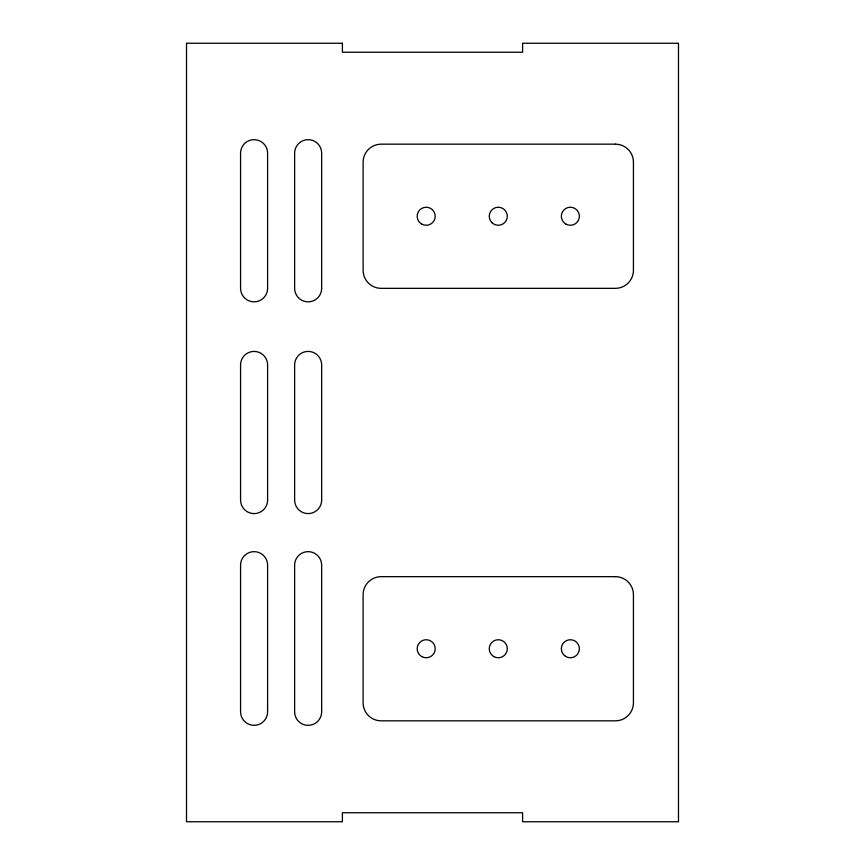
<?xml version="1.0" encoding="UTF-8"?>
<svg xmlns="http://www.w3.org/2000/svg" width="865" height="865" viewBox="0 0 865 865"><rect width="100%" height="100%" fill="white"/><g stroke="black" fill="none" stroke-linecap="round" stroke-linejoin="round"><path stroke-width="1.3" d="M342.399 43.25L186.516 43.25L186.516 821.75L342.399 821.75L342.399 812.743L522.601 812.743L522.601 821.75L678.484 821.75L678.484 43.25L522.601 43.25L522.601 52.257L342.399 52.257L342.399 43.25M615.415 144.163L381.141 144.163A18.024 18.024 0 0 0 363.116 162.188L363.116 270.312A18.024 18.024 0 0 0 381.141 288.337L615.415 288.337A18.024 18.024 0 0 0 633.429 270.312L633.429 162.188A18.024 18.024 0 0 0 615.415 144.163M615.415 576.663L381.141 576.663A18.024 18.024 0 0 0 363.116 594.688L363.116 702.812A18.024 18.024 0 0 0 381.141 720.837L615.415 720.837A18.024 18.024 0 0 0 633.429 702.812L633.429 594.688A18.024 18.024 0 0 0 615.415 576.663M321.661 288.337L321.661 153.181A13.516 13.516 0 0 0 308.145 139.665A13.516 13.516 0 0 0 294.63 153.181L294.63 288.337A13.516 13.516 0 0 0 308.145 301.853A13.516 13.516 0 0 0 321.661 288.337M321.661 500.078L321.661 364.922A13.516 13.516 0 0 0 308.145 351.406A13.516 13.516 0 0 0 294.63 364.922L294.63 500.078A13.516 13.516 0 0 0 308.145 513.594A13.516 13.516 0 0 0 321.661 500.078M321.661 711.819L321.661 565.159A13.516 13.516 0 0 0 308.145 551.643A13.516 13.516 0 0 0 294.63 565.159L294.63 711.819A13.516 13.516 0 0 0 308.145 725.335A13.516 13.516 0 0 0 321.661 711.819M267.599 288.337L267.599 153.181A13.516 13.516 0 0 0 254.083 139.665A13.516 13.516 0 0 0 240.567 153.181L240.567 288.337A13.516 13.516 0 0 0 254.083 301.853A13.516 13.516 0 0 0 267.599 288.337M267.599 500.078L267.599 364.922A13.516 13.516 0 0 0 254.083 351.406A13.516 13.516 0 0 0 240.567 364.922L240.567 500.078A13.516 13.516 0 0 0 254.083 513.594A13.516 13.516 0 0 0 267.599 500.078M267.599 711.819L267.599 565.159A13.516 13.516 0 0 0 254.083 551.643A13.516 13.516 0 0 0 240.567 565.159L240.567 711.819A13.516 13.516 0 0 0 254.083 725.335A13.516 13.516 0 0 0 267.599 711.819M491.904 222.619A9.007 9.007 0 0 0 506.977 218.585A9.007 9.007 0 0 0 495.948 207.546A9.007 9.007 0 0 0 491.904 222.619M421.688 224.057A9.007 9.007 0 0 0 435.203 216.25A9.007 9.007 0 0 0 421.688 208.443A9.007 9.007 0 0 0 421.688 224.057M493.774 656.557A9.007 9.007 0 0 0 507.29 648.75A9.007 9.007 0 0 0 493.774 640.943A9.007 9.007 0 0 0 493.774 656.557M421.688 656.557A9.007 9.007 0 0 0 435.203 648.75A9.007 9.007 0 0 0 421.688 640.943A9.007 9.007 0 0 0 421.688 656.557M565.505 656.34A9.007 9.007 0 0 0 579.355 649.161A9.007 9.007 0 0 0 566.207 640.749A9.007 9.007 0 0 0 565.505 656.34M565.851 224.057A9.007 9.007 0 0 0 579.366 216.25A9.007 9.007 0 0 0 565.851 208.443A9.007 9.007 0 0 0 565.851 224.057"/></g></svg>
